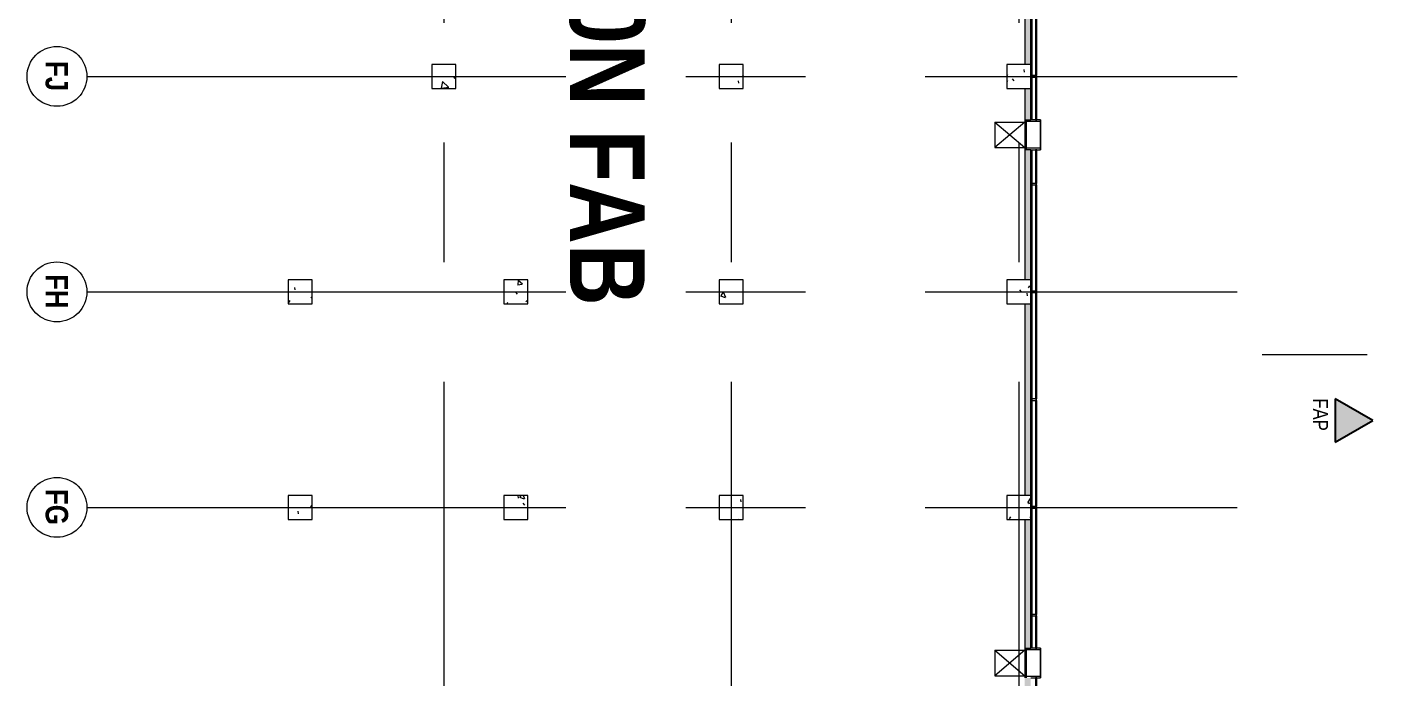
# Model space of a CAD drawing. Extents: x -14231 to 413940, y -171733 to 124993.
# Drawn here: x 181670 to 226794, y -106543 to -84793 of the extents above; entities that cross this region are included whole.
import ezdxf

# ---------------------------------------------------------------- set-up
doc = ezdxf.new("R2010")
doc.units = 0
doc.header["$LTSCALE"] = 8
for name, pattern in [('Access Line', [382.3, 250, -132.3]), ('Centre', [7937.5, 1587.5, -1190.625, 3968.75, -1190.625]), ('IDA - Grid Line', [3500, 2000, -500, 500, -500])]:
    doc.linetypes.add(name, pattern=pattern)
doc.layers.add('000_CTCI_CSA', color=7, linetype='CONTINUOUS')
for name, color, linetype, lineweight in [('A-_ANOTGRID_E', 7, 'CONTINUOUS', 9), ('A-_ANOTTEXT_A', 7, 'CONTINUOUS', 9), ('A-_CLAD----_E', 7, 'CONTINUOUS', 9), ('A-_CLAD----_E1', 7, 'CONTINUOUS', 9), ('A-_WALL----_E', 7, 'CONTINUOUS', 9), ('A-_WALL----_H', 7, 'CONTINUOUS', 9), ('A-_WIND----_E', 7, 'CONTINUOUS', 9), ('A-COLN----_E', 7, 'CONTINUOUS', 9), ('A-COLN----_E1', 7, 'CONTINUOUS', 9)]:
    doc.layers.add(name, color=color, linetype=linetype, lineweight=lineweight)
doc.styles.add('Arial', font='arial.ttf', dxfattribs={"width": 0.8, "height": 0.25})
doc.styles.add('Arial Narrow_B', font='ARIALNB.TTF', dxfattribs={"height": 750})
doc.styles.add('Arial Narrow_B_1', font='ARIALNB.TTF', dxfattribs={"height": 625})

# ---------------------------------------------------------------- blocks, each defined once
blk = doc.blocks.new('IDA - Rectangle Column - 800W X 800D-V8-PH1 LEVEL 3 - PROBE')
at = {"layer": 'A-COLN----_E1', "true_color": 0xaaaaaa}
h = blk.add_hatch(dxfattribs=at)
h.set_pattern_fill('FP_10', color=253, style=0, pattern_type=2)
h.set_pattern_definition([(320, (-325556.1, 910257.2), (-159.3907, -1821.8403), [190.5, -2095.5]), (265, (-325556.1, 910257.2), (1910.5674, 352.428), [152.4, -1676.4]), (10.451, (-325569.4, 910105.4), (1751.166, -1469.4262), [161.9, -1780.901]), (316.184, (-325048.1, 910257.2), (-420.428, -2710.791), [285.75, -3143.25]), (6.636, (-325083.2, 910031.3), (2474.276, -2374.0256), [242.85, -2671.351]), (261.184, (-325048, 910257.2), (2474.2525, -2374.05), [228.6, -2514.6]), (291, (-325175.1, 910003.2), (-1022.6516, -1516.1442), [190.5, -2095.5]), (236, (-325175.1, 910003.2), (1841.8805, -618.021), [152.4, -1676.4]), (341.451, (-325260.3, 909876.8), (819.2124, -2134.1713), [161.9, -1780.901]), (307.5, (-325556.1, 910257.2), (845.5504, -30.88603), [83.82, -1572.26, 83.82, -3300.73]), (307.5, (-325556.1, 910257.2), (845.5504, -30.88603), [-1739.9, -1617.98, 83.82, -1598.93]), (277.5, (-325556.1, 910257.2), (1001.80575, -668.1966), [83.82, -886.46, 83.82, -2175.51]), (277.5, (-325556.1, 910257.2), (1001.80575, -668.1966), [-1054.1, -1534.16, 83.82, -557.53]), (237.5, (-325556.1, 910823.6), (-57.2896, -1355.90933), [83.82, -551.18, 83.82, -4526.28]), (237.5, (-325556.1, 910823.6), (-57.2896, -1355.90933), [-718.82, -1897.38, 83.82, -2545.08]), (227.5, (-325556.1, 911077.6), (254.2664, -1481.2932), [83.82, -741.68, 83.82, -3098.8]), (227.5, (-325556.1, 911077.6), (254.2664, -1481.2932), [-909.32, -1231.9, 83.82, -1783.08])])
h.paths.add_polyline_path([(-400, -400), (400, -400), (400, 400), (-400, 400)])
at = {"layer": 'A-COLN----_E', "color": 253, "true_color": 0xaaaaaa}
for p, q in [((400, 400), (-400, 400)), ((-400, 400), (-400, -400)), ((400, -400), (400, 400)), ((-400, -400), (400, -400))]:
    blk.add_line(p, q, dxfattribs=at)
blk = doc.blocks.new('IDA - Rectangle Column - 800W X 800D-V9-PH1 LEVEL 3 - PROBE')
at = {"layer": 'A-COLN----_E1', "true_color": 0xaaaaaa}
h = blk.add_hatch(dxfattribs=at)
h.set_pattern_fill('FP_11', color=253, style=0, pattern_type=2)
h.set_pattern_definition([(320, (-325556.1, 903057.2), (-159.3907, -1821.8403), [190.5, -2095.5]), (265, (-325556.1, 903057.2), (1910.5674, 352.428), [152.4, -1676.4]), (10.451, (-325569.4, 902905.4), (1751.166, -1469.4262), [161.9, -1780.901]), (316.184, (-325048.1, 903057.2), (-420.428, -2710.791), [285.75, -3143.25]), (6.636, (-325083.2, 902831.3), (2474.276, -2374.0256), [242.85, -2671.351]), (261.184, (-325048, 903057.2), (2474.2525, -2374.05), [228.6, -2514.6]), (291, (-325175.1, 902803.2), (-1022.6516, -1516.1442), [190.5, -2095.5]), (236, (-325175.1, 902803.2), (1841.8805, -618.021), [152.4, -1676.4]), (341.451, (-325260.3, 902676.8), (819.2124, -2134.1713), [161.9, -1780.901]), (307.5, (-325556.1, 903057.2), (845.5504, -30.88603), [83.82, -1572.26, 83.82, -3300.73]), (307.5, (-325556.1, 903057.2), (845.5504, -30.88603), [-1739.9, -1617.98, 83.82, -1598.93]), (277.5, (-325556.1, 903057.2), (1001.80575, -668.1966), [83.82, -886.46, 83.82, -2175.51]), (277.5, (-325556.1, 903057.2), (1001.80575, -668.1966), [-1054.1, -1534.16, 83.82, -557.53]), (237.5, (-325556.1, 903623.6), (-57.2896, -1355.90933), [83.82, -551.18, 83.82, -4526.28]), (237.5, (-325556.1, 903623.6), (-57.2896, -1355.90933), [-718.82, -1897.38, 83.82, -2545.08]), (227.5, (-325556.1, 903877.6), (254.2664, -1481.2932), [83.82, -741.68, 83.82, -3098.8]), (227.5, (-325556.1, 903877.6), (254.2664, -1481.2932), [-909.32, -1231.9, 83.82, -1783.08])])
h.paths.add_polyline_path([(-400, -400), (400, -400), (400, 400), (-400, 400)])
at = {"layer": 'A-COLN----_E', "color": 253, "true_color": 0xaaaaaa}
for p, q in [((400, 400), (-400, 400)), ((-400, 400), (-400, -400)), ((400, -400), (400, 400)), ((-400, -400), (400, -400))]:
    blk.add_line(p, q, dxfattribs=at)
blk = doc.blocks.new('IDA - Rectangle Column - 800W X 800D-V10-PH1 LEVEL 3 - PROBE')
at = {"layer": 'A-COLN----_E1', "true_color": 0xaaaaaa}
h = blk.add_hatch(dxfattribs=at)
h.set_pattern_fill('FP_12', color=253, style=0, pattern_type=2)
h.set_pattern_definition([(320, (-325556.1, 895857.2), (-159.3907, -1821.8403), [190.5, -2095.5]), (265, (-325556.1, 895857.2), (1910.5674, 352.428), [152.4, -1676.4]), (10.451, (-325569.4, 895705.4), (1751.166, -1469.4262), [161.9, -1780.901]), (316.184, (-325048.1, 895857.2), (-420.428, -2710.791), [285.75, -3143.25]), (6.636, (-325083.2, 895631.3), (2474.276, -2374.0256), [242.85, -2671.351]), (261.184, (-325048, 895857.2), (2474.2525, -2374.05), [228.6, -2514.6]), (291, (-325175.1, 895603.2), (-1022.6516, -1516.1442), [190.5, -2095.5]), (236, (-325175.1, 895603.2), (1841.8805, -618.021), [152.4, -1676.4]), (341.451, (-325260.3, 895476.8), (819.2124, -2134.1713), [161.9, -1780.901]), (307.5, (-325556.1, 895857.2), (845.5504, -30.88603), [83.82, -1572.26, 83.82, -3300.73]), (307.5, (-325556.1, 895857.2), (845.5504, -30.88603), [-1739.9, -1617.98, 83.82, -1598.93]), (277.5, (-325556.1, 895857.2), (1001.80575, -668.1966), [83.82, -886.46, 83.82, -2175.51]), (277.5, (-325556.1, 895857.2), (1001.80575, -668.1966), [-1054.1, -1534.16, 83.82, -557.53]), (237.5, (-325556.1, 896423.6), (-57.2896, -1355.90933), [83.82, -551.18, 83.82, -4526.28]), (237.5, (-325556.1, 896423.6), (-57.2896, -1355.90933), [-718.82, -1897.38, 83.82, -2545.08]), (227.5, (-325556.1, 896677.6), (254.2664, -1481.2932), [83.82, -741.68, 83.82, -3098.8]), (227.5, (-325556.1, 896677.6), (254.2664, -1481.2932), [-909.32, -1231.9, 83.82, -1783.08])])
h.paths.add_polyline_path([(-400, 400), (-400, -400), (400, -400), (400, 400)])
at = {"layer": 'A-COLN----_E', "color": 253, "true_color": 0xaaaaaa}
for p, q in [((400, 400), (-400, 400)), ((-400, 400), (-400, -400)), ((400, -400), (400, 400)), ((-400, -400), (400, -400))]:
    blk.add_line(p, q, dxfattribs=at)
blk = doc.blocks.new('IDA - Rectangle Column - 800W X 800D-V34-PH1 LEVEL 3 - PROBE')
at = {"layer": 'A-COLN----_E1', "true_color": 0xaaaaaa}
h = blk.add_hatch(dxfattribs=at)
h.set_pattern_fill('FP_36', color=253, style=0, pattern_type=2)
h.set_pattern_definition([(320, (-315956.1, 895857.2), (-159.3907, -1821.8403), [190.5, -2095.5]), (265, (-315956.1, 895857.2), (1910.5674, 352.428), [152.4, -1676.4]), (10.451, (-315969.4, 895705.4), (1751.166, -1469.4262), [161.9, -1780.901]), (316.184, (-315448.1, 895857.2), (-420.428, -2710.791), [285.75, -3143.25]), (6.636, (-315483.2, 895631.3), (2474.276, -2374.0256), [242.85, -2671.351]), (261.184, (-315448, 895857.2), (2474.2525, -2374.05), [228.6, -2514.6]), (291, (-315575.1, 895603.2), (-1022.6516, -1516.1442), [190.5, -2095.5]), (236, (-315575.1, 895603.2), (1841.8805, -618.021), [152.4, -1676.4]), (341.451, (-315660.3, 895476.8), (819.2124, -2134.1713), [161.9, -1780.901]), (307.5, (-315956.1, 895857.2), (845.5504, -30.88603), [83.82, -1572.26, 83.82, -3300.73]), (307.5, (-315956.1, 895857.2), (845.5504, -30.88603), [-1739.9, -1617.98, 83.82, -1598.93]), (277.5, (-315956.1, 895857.2), (1001.80575, -668.1966), [83.82, -886.46, 83.82, -2175.51]), (277.5, (-315956.1, 895857.2), (1001.80575, -668.1966), [-1054.1, -1534.16, 83.82, -557.53]), (237.5, (-315956.1, 896423.6), (-57.2896, -1355.90933), [83.82, -551.18, 83.82, -4526.28]), (237.5, (-315956.1, 896423.6), (-57.2896, -1355.90933), [-718.82, -1897.38, 83.82, -2545.08]), (227.5, (-315956.1, 896677.6), (254.2664, -1481.2932), [83.82, -741.68, 83.82, -3098.8]), (227.5, (-315956.1, 896677.6), (254.2664, -1481.2932), [-909.32, -1231.9, 83.82, -1783.08])])
h.paths.add_polyline_path([(-400, -400), (400, -400), (400, 400), (-400, 400)])
at = {"layer": 'A-COLN----_E', "color": 253, "true_color": 0xaaaaaa}
for p, q in [((400, 400), (-400, 400)), ((-400, 400), (-400, -400)), ((400, -400), (400, 400)), ((-400, -400), (400, -400))]:
    blk.add_line(p, q, dxfattribs=at)
blk = doc.blocks.new('IDA - Rectangle Column - 800W X 800D-V35-PH1 LEVEL 3 - PROBE')
at = {"layer": 'A-COLN----_E1', "true_color": 0xaaaaaa}
h = blk.add_hatch(dxfattribs=at)
h.set_pattern_fill('FP_37', color=253, style=0, pattern_type=2)
h.set_pattern_definition([(320, (-306356.1, 895857.2), (-159.3907, -1821.8403), [190.5, -2095.5]), (265, (-306356.1, 895857.2), (1910.5674, 352.428), [152.4, -1676.4]), (10.451, (-306369.4, 895705.4), (1751.166, -1469.4262), [161.9, -1780.901]), (316.184, (-305848.1, 895857.2), (-420.428, -2710.791), [285.75, -3143.25]), (6.636, (-305883.2, 895631.3), (2474.276, -2374.0256), [242.85, -2671.351]), (261.184, (-305848, 895857.2), (2474.2525, -2374.05), [228.6, -2514.6]), (291, (-305975.1, 895603.2), (-1022.6516, -1516.1442), [190.5, -2095.5]), (236, (-305975.1, 895603.2), (1841.8805, -618.021), [152.4, -1676.4]), (341.451, (-306060.3, 895476.8), (819.2124, -2134.1713), [161.9, -1780.901]), (307.5, (-306356.1, 895857.2), (845.5504, -30.88603), [83.82, -1572.26, 83.82, -3300.73]), (307.5, (-306356.1, 895857.2), (845.5504, -30.88603), [-1739.9, -1617.98, 83.82, -1598.93]), (277.5, (-306356.1, 895857.2), (1001.80575, -668.1966), [83.82, -886.46, 83.82, -2175.51]), (277.5, (-306356.1, 895857.2), (1001.80575, -668.1966), [-1054.1, -1534.16, 83.82, -557.53]), (237.5, (-306356.1, 896423.6), (-57.2896, -1355.90933), [83.82, -551.18, 83.82, -4526.28]), (237.5, (-306356.1, 896423.6), (-57.2896, -1355.90933), [-718.82, -1897.38, 83.82, -2545.08]), (227.5, (-306356.1, 896677.6), (254.2664, -1481.2932), [83.82, -741.68, 83.82, -3098.8]), (227.5, (-306356.1, 896677.6), (254.2664, -1481.2932), [-909.32, -1231.9, 83.82, -1783.08])])
h.paths.add_polyline_path([(-400, -400), (400, -400), (400, 400), (-400, 400)])
at = {"layer": 'A-COLN----_E', "color": 253, "true_color": 0xaaaaaa}
for p, q in [((400, 400), (-400, 400)), ((-400, 400), (-400, -400)), ((400, -400), (400, 400)), ((-400, -400), (400, -400))]:
    blk.add_line(p, q, dxfattribs=at)
blk = doc.blocks.new('IDA - Rectangle Column - 800W X 800D-V36-PH1 LEVEL 3 - PROBE')
at = {"layer": 'A-COLN----_E1', "true_color": 0xaaaaaa}
h = blk.add_hatch(dxfattribs=at)
h.set_pattern_fill('FP_38', color=253, style=0, pattern_type=2)
h.set_pattern_definition([(320, (-315956.1, 903057.2), (-159.3907, -1821.8403), [190.5, -2095.5]), (265, (-315956.1, 903057.2), (1910.5674, 352.428), [152.4, -1676.4]), (10.451, (-315969.4, 902905.4), (1751.166, -1469.4262), [161.9, -1780.901]), (316.184, (-315448.1, 903057.2), (-420.428, -2710.791), [285.75, -3143.25]), (6.636, (-315483.2, 902831.3), (2474.276, -2374.0256), [242.85, -2671.351]), (261.184, (-315448, 903057.2), (2474.2525, -2374.05), [228.6, -2514.6]), (291, (-315575.1, 902803.2), (-1022.6516, -1516.1442), [190.5, -2095.5]), (236, (-315575.1, 902803.2), (1841.8805, -618.021), [152.4, -1676.4]), (341.451, (-315660.3, 902676.8), (819.2124, -2134.1713), [161.9, -1780.901]), (307.5, (-315956.1, 903057.2), (845.5504, -30.88603), [83.82, -1572.26, 83.82, -3300.73]), (307.5, (-315956.1, 903057.2), (845.5504, -30.88603), [-1739.9, -1617.98, 83.82, -1598.93]), (277.5, (-315956.1, 903057.2), (1001.80575, -668.1966), [83.82, -886.46, 83.82, -2175.51]), (277.5, (-315956.1, 903057.2), (1001.80575, -668.1966), [-1054.1, -1534.16, 83.82, -557.53]), (237.5, (-315956.1, 903623.6), (-57.2896, -1355.90933), [83.82, -551.18, 83.82, -4526.28]), (237.5, (-315956.1, 903623.6), (-57.2896, -1355.90933), [-718.82, -1897.38, 83.82, -2545.08]), (227.5, (-315956.1, 903877.6), (254.2664, -1481.2932), [83.82, -741.68, 83.82, -3098.8]), (227.5, (-315956.1, 903877.6), (254.2664, -1481.2932), [-909.32, -1231.9, 83.82, -1783.08])])
h.paths.add_polyline_path([(-400, -400), (400, -400), (400, 400), (-400, 400)])
at = {"layer": 'A-COLN----_E', "color": 253, "true_color": 0xaaaaaa}
for p, q in [((400, 400), (-400, 400)), ((-400, 400), (-400, -400)), ((400, -400), (400, 400)), ((-400, -400), (400, -400))]:
    blk.add_line(p, q, dxfattribs=at)
blk = doc.blocks.new('IDA - Rectangle Column - 800W X 800D-V37-PH1 LEVEL 3 - PROBE')
at = {"layer": 'A-COLN----_E1', "true_color": 0xaaaaaa}
h = blk.add_hatch(dxfattribs=at)
h.set_pattern_fill('FP_39', color=253, style=0, pattern_type=2)
h.set_pattern_definition([(320, (-308756.1, 903057.2), (-159.3907, -1821.8403), [190.5, -2095.5]), (265, (-308756.1, 903057.2), (1910.5674, 352.428), [152.4, -1676.4]), (10.451, (-308769.4, 902905.4), (1751.166, -1469.4262), [161.9, -1780.901]), (316.184, (-308248.1, 903057.2), (-420.428, -2710.791), [285.75, -3143.25]), (6.636, (-308283.2, 902831.3), (2474.276, -2374.0256), [242.85, -2671.351]), (261.184, (-308248, 903057.2), (2474.2525, -2374.05), [228.6, -2514.6]), (291, (-308375.1, 902803.2), (-1022.6516, -1516.1442), [190.5, -2095.5]), (236, (-308375.1, 902803.2), (1841.8805, -618.021), [152.4, -1676.4]), (341.451, (-308460.3, 902676.8), (819.2124, -2134.1713), [161.9, -1780.901]), (307.5, (-308756.1, 903057.2), (845.5504, -30.88603), [83.82, -1572.26, 83.82, -3300.73]), (307.5, (-308756.1, 903057.2), (845.5504, -30.88603), [-1739.9, -1617.98, 83.82, -1598.93]), (277.5, (-308756.1, 903057.2), (1001.80575, -668.1966), [83.82, -886.46, 83.82, -2175.51]), (277.5, (-308756.1, 903057.2), (1001.80575, -668.1966), [-1054.1, -1534.16, 83.82, -557.53]), (237.5, (-308756.1, 903623.6), (-57.2896, -1355.90933), [83.82, -551.18, 83.82, -4526.28]), (237.5, (-308756.1, 903623.6), (-57.2896, -1355.90933), [-718.82, -1897.38, 83.82, -2545.08]), (227.5, (-308756.1, 903877.6), (254.2664, -1481.2932), [83.82, -741.68, 83.82, -3098.8]), (227.5, (-308756.1, 903877.6), (254.2664, -1481.2932), [-909.32, -1231.9, 83.82, -1783.08])])
h.paths.add_polyline_path([(-400, -400), (400, -400), (400, 400), (-400, 400)])
at = {"layer": 'A-COLN----_E', "color": 253, "true_color": 0xaaaaaa}
for p, q in [((400, 400), (-400, 400)), ((-400, 400), (-400, -400)), ((400, -400), (400, 400)), ((-400, -400), (400, -400))]:
    blk.add_line(p, q, dxfattribs=at)
blk = doc.blocks.new('IDA - Rectangle Column - 800W X 800D-V38-PH1 LEVEL 3 - PROBE')
at = {"layer": 'A-COLN----_E1', "true_color": 0xaaaaaa}
h = blk.add_hatch(dxfattribs=at)
h.set_pattern_fill('FP_40', color=253, style=0, pattern_type=2)
h.set_pattern_definition([(320, (-301556.1, 903057.2), (-159.3907, -1821.8403), [190.5, -2095.5]), (265, (-301556.1, 903057.2), (1910.5674, 352.428), [152.4, -1676.4]), (10.451, (-301569.4, 902905.4), (1751.166, -1469.4262), [161.9, -1780.901]), (316.184, (-301048.1, 903057.2), (-420.428, -2710.791), [285.75, -3143.25]), (6.636, (-301083.2, 902831.3), (2474.276, -2374.0256), [242.85, -2671.351]), (261.184, (-301048, 903057.2), (2474.2525, -2374.05), [228.6, -2514.6]), (291, (-301175.1, 902803.2), (-1022.6516, -1516.1442), [190.5, -2095.5]), (236, (-301175.1, 902803.2), (1841.8805, -618.021), [152.4, -1676.4]), (341.451, (-301260.3, 902676.8), (819.2124, -2134.1713), [161.9, -1780.901]), (307.5, (-301556.1, 903057.2), (845.5504, -30.88603), [83.82, -1572.26, 83.82, -3300.73]), (307.5, (-301556.1, 903057.2), (845.5504, -30.88603), [-1739.9, -1617.98, 83.82, -1598.93]), (277.5, (-301556.1, 903057.2), (1001.80575, -668.1966), [83.82, -886.46, 83.82, -2175.51]), (277.5, (-301556.1, 903057.2), (1001.80575, -668.1966), [-1054.1, -1534.16, 83.82, -557.53]), (237.5, (-301556.1, 903623.6), (-57.2896, -1355.90933), [83.82, -551.18, 83.82, -4526.28]), (237.5, (-301556.1, 903623.6), (-57.2896, -1355.90933), [-718.82, -1897.38, 83.82, -2545.08]), (227.5, (-301556.1, 903877.6), (254.2664, -1481.2932), [83.82, -741.68, 83.82, -3098.8]), (227.5, (-301556.1, 903877.6), (254.2664, -1481.2932), [-909.32, -1231.9, 83.82, -1783.08])])
h.paths.add_polyline_path([(-400, -400), (400, -400), (400, 400), (-400, 400)])
at = {"layer": 'A-COLN----_E', "color": 253, "true_color": 0xaaaaaa}
for p, q in [((400, 400), (-400, 400)), ((-400, 400), (-400, -400)), ((400, -400), (400, 400)), ((-400, -400), (400, -400))]:
    blk.add_line(p, q, dxfattribs=at)
blk = doc.blocks.new('IDA - Rectangle Column - 800W X 800D-V39-PH1 LEVEL 3 - PROBE')
at = {"layer": 'A-COLN----_E1', "true_color": 0xaaaaaa}
h = blk.add_hatch(dxfattribs=at)
h.set_pattern_fill('FP_41', color=253, style=0, pattern_type=2)
h.set_pattern_definition([(320, (-315956.1, 910257.2), (-159.3907, -1821.8403), [190.5, -2095.5]), (265, (-315956.1, 910257.2), (1910.5674, 352.428), [152.4, -1676.4]), (10.451, (-315969.4, 910105.4), (1751.166, -1469.4262), [161.9, -1780.901]), (316.184, (-315448.1, 910257.2), (-420.428, -2710.791), [285.75, -3143.25]), (6.636, (-315483.2, 910031.3), (2474.276, -2374.0256), [242.85, -2671.351]), (261.184, (-315448, 910257.2), (2474.2525, -2374.05), [228.6, -2514.6]), (291, (-315575.1, 910003.2), (-1022.6516, -1516.1442), [190.5, -2095.5]), (236, (-315575.1, 910003.2), (1841.8805, -618.021), [152.4, -1676.4]), (341.451, (-315660.3, 909876.8), (819.2124, -2134.1713), [161.9, -1780.901]), (307.5, (-315956.1, 910257.2), (845.5504, -30.88603), [83.82, -1572.26, 83.82, -3300.73]), (307.5, (-315956.1, 910257.2), (845.5504, -30.88603), [-1739.9, -1617.98, 83.82, -1598.93]), (277.5, (-315956.1, 910257.2), (1001.80575, -668.1966), [83.82, -886.46, 83.82, -2175.51]), (277.5, (-315956.1, 910257.2), (1001.80575, -668.1966), [-1054.1, -1534.16, 83.82, -557.53]), (237.5, (-315956.1, 910823.6), (-57.2896, -1355.90933), [83.82, -551.18, 83.82, -4526.28]), (237.5, (-315956.1, 910823.6), (-57.2896, -1355.90933), [-718.82, -1897.38, 83.82, -2545.08]), (227.5, (-315956.1, 911077.6), (254.2664, -1481.2932), [83.82, -741.68, 83.82, -3098.8]), (227.5, (-315956.1, 911077.6), (254.2664, -1481.2932), [-909.32, -1231.9, 83.82, -1783.08])])
h.paths.add_polyline_path([(-400, -400), (400, -400), (400, 400), (-400, 400)])
at = {"layer": 'A-COLN----_E', "color": 253, "true_color": 0xaaaaaa}
for p, q in [((400, 400), (-400, 400)), ((-400, 400), (-400, -400)), ((400, -400), (400, 400)), ((-400, -400), (400, -400))]:
    blk.add_line(p, q, dxfattribs=at)
blk = doc.blocks.new('IDA - Rectangle Column - 800W X 800D-V40-PH1 LEVEL 3 - PROBE')
at = {"layer": 'A-COLN----_E1', "true_color": 0xaaaaaa}
h = blk.add_hatch(dxfattribs=at)
h.set_pattern_fill('FP_42', color=253, style=0, pattern_type=2)
h.set_pattern_definition([(320, (-308756.1, 910257.2), (-159.3907, -1821.8403), [190.5, -2095.5]), (265, (-308756.1, 910257.2), (1910.5674, 352.428), [152.4, -1676.4]), (10.451, (-308769.4, 910105.4), (1751.166, -1469.4262), [161.9, -1780.901]), (316.184, (-308248.1, 910257.2), (-420.428, -2710.791), [285.75, -3143.25]), (6.636, (-308283.2, 910031.3), (2474.276, -2374.0256), [242.85, -2671.351]), (261.184, (-308248, 910257.2), (2474.2525, -2374.05), [228.6, -2514.6]), (291, (-308375.1, 910003.2), (-1022.6516, -1516.1442), [190.5, -2095.5]), (236, (-308375.1, 910003.2), (1841.8805, -618.021), [152.4, -1676.4]), (341.451, (-308460.3, 909876.8), (819.2124, -2134.1713), [161.9, -1780.901]), (307.5, (-308756.1, 910257.2), (845.5504, -30.88603), [83.82, -1572.26, 83.82, -3300.73]), (307.5, (-308756.1, 910257.2), (845.5504, -30.88603), [-1739.9, -1617.98, 83.82, -1598.93]), (277.5, (-308756.1, 910257.2), (1001.80575, -668.1966), [83.82, -886.46, 83.82, -2175.51]), (277.5, (-308756.1, 910257.2), (1001.80575, -668.1966), [-1054.1, -1534.16, 83.82, -557.53]), (237.5, (-308756.1, 910823.6), (-57.2896, -1355.90933), [83.82, -551.18, 83.82, -4526.28]), (237.5, (-308756.1, 910823.6), (-57.2896, -1355.90933), [-718.82, -1897.38, 83.82, -2545.08]), (227.5, (-308756.1, 911077.6), (254.2664, -1481.2932), [83.82, -741.68, 83.82, -3098.8]), (227.5, (-308756.1, 911077.6), (254.2664, -1481.2932), [-909.32, -1231.9, 83.82, -1783.08])])
h.paths.add_polyline_path([(-400, -400), (400, -400), (400, 400), (-400, 400)])
at = {"layer": 'A-COLN----_E', "color": 253, "true_color": 0xaaaaaa}
for p, q in [((400, 400), (-400, 400)), ((-400, 400), (-400, -400)), ((400, -400), (400, 400)), ((-400, -400), (400, -400))]:
    blk.add_line(p, q, dxfattribs=at)
blk = doc.blocks.new('IDA - Rectangle Column - 800W X 800D-V41-PH1 LEVEL 3 - PROBE')
at = {"layer": 'A-COLN----_E1', "true_color": 0xaaaaaa}
h = blk.add_hatch(dxfattribs=at)
h.set_pattern_fill('FP_43', color=253, style=0, pattern_type=2)
h.set_pattern_definition([(320, (-301556.1, 910257.2), (-159.3907, -1821.8403), [190.5, -2095.5]), (265, (-301556.1, 910257.2), (1910.5674, 352.428), [152.4, -1676.4]), (10.451, (-301569.4, 910105.4), (1751.166, -1469.4262), [161.9, -1780.901]), (316.184, (-301048.1, 910257.2), (-420.428, -2710.791), [285.75, -3143.25]), (6.636, (-301083.2, 910031.3), (2474.276, -2374.0256), [242.85, -2671.351]), (261.184, (-301048, 910257.2), (2474.2525, -2374.05), [228.6, -2514.6]), (291, (-301175.1, 910003.2), (-1022.6516, -1516.1442), [190.5, -2095.5]), (236, (-301175.1, 910003.2), (1841.8805, -618.021), [152.4, -1676.4]), (341.451, (-301260.3, 909876.8), (819.2124, -2134.1713), [161.9, -1780.901]), (307.5, (-301556.1, 910257.2), (845.5504, -30.88603), [83.82, -1572.26, 83.82, -3300.73]), (307.5, (-301556.1, 910257.2), (845.5504, -30.88603), [-1739.9, -1617.98, 83.82, -1598.93]), (277.5, (-301556.1, 910257.2), (1001.80575, -668.1966), [83.82, -886.46, 83.82, -2175.51]), (277.5, (-301556.1, 910257.2), (1001.80575, -668.1966), [-1054.1, -1534.16, 83.82, -557.53]), (237.5, (-301556.1, 910823.6), (-57.2896, -1355.90933), [83.82, -551.18, 83.82, -4526.28]), (237.5, (-301556.1, 910823.6), (-57.2896, -1355.90933), [-718.82, -1897.38, 83.82, -2545.08]), (227.5, (-301556.1, 911077.6), (254.2664, -1481.2932), [83.82, -741.68, 83.82, -3098.8]), (227.5, (-301556.1, 911077.6), (254.2664, -1481.2932), [-909.32, -1231.9, 83.82, -1783.08])])
h.paths.add_polyline_path([(-400, -400), (400, -400), (400, 400), (-400, 400)])
at = {"layer": 'A-COLN----_E', "color": 253, "true_color": 0xaaaaaa}
for p, q in [((400, 400), (-400, 400)), ((-400, 400), (-400, -400)), ((400, -400), (400, 400)), ((-400, -400), (400, -400))]:
    blk.add_line(p, q, dxfattribs=at)
blk = doc.blocks.new('Aluminium Window - 1000L X 1000H - FAP-02 - 2HR-9887457-PH1 LEVEL 3 - PROBE')
at = {"layer": 'A-_WIND----_E', "color": 253, "true_color": 0xaaaaaa}
for p, q in [((-495, 425), (-495, 310)), ((-445, 425), (-495, 425)), ((-495, 260), (-495, 100)), ((-445, -50), (-445, 425)), ((455, 425), (-445, 425)), ((505, 425), (455, 425)), ((455, 425), (455, -50)), ((505, 310), (505, 425)), ((505, 100), (505, 260)), ((-445, -50), (-492, -50)), ((-492, -50), (-445, -50)), ((-492, -100), (-445, -100)), ((-445, -65), (-445, -50)), ((455, -50), (-445, -50)), ((-445, -50), (455, -50)), ((-445, -65), (-445, -100)), ((-395, -65), (-445, -65)), ((-445, -100), (-395, -100)), ((405, -65), (-395, -65)), ((-395, -100), (-395, -65)), ((405, -79), (-395, -79)), ((-395, -79), (-395, -87)), ((-395, -87), (405, -87)), ((-395, -100), (405, -100)), ((455, -65), (405, -65)), ((405, -65), (405, -100)), ((405, -87), (405, -79)), ((405, -100), (455, -100)), ((505, -50), (455, -50)), ((455, -50), (455, -65)), ((455, -50), (505, -50)), ((455, -100), (455, -65)), ((455, -100), (505, -100))]:
    blk.add_line(p, q, dxfattribs=at)
at = {"layer": 'A-_WIND----_E', "color": 253, "linetype": 'Centre', "true_color": 0xaaaaaa}
for p, q in [((-495, 425), (505, 425)), ((-74, 425), (-390, 425))]:
    blk.add_line(p, q, dxfattribs=at)
at = {"layer": 'A-_WIND----_E', "color": 253, "linetype": 'Access Line', "true_color": 0xaaaaaa}
for p, q in [((-420, -1100), (-420, -100)), ((-420, -100), (430, -1100)), ((-420, -1100), (430, -100)), ((430, -1100), (430, -100)), ((-420, -1100), (430, -1100))]:
    blk.add_line(p, q, dxfattribs=at)
blk = doc.blocks.new('System Panel - AlumPanelClad-White-10085939-PH1 LEVEL 3 - PROBE')
at = {"layer": 'A-_CLAD----_E', "color": 253, "true_color": 0xaaaaaa}
for p, q in [((-300, 25), (-1775, 25)), ((-1775, 25), (-1775, -25)), ((-300, -25), (-300, 25)), ((1775, 25), (700, 25)), ((700, 25), (700, -25)), ((1775, -25), (1775, 25)), ((-1775, -25), (-300, -25)), ((700, -25), (1775, -25))]:
    blk.add_line(p, q, dxfattribs=at)
blk = doc.blocks.new('Rectangular Mullion - groove center-10085879-PH1 LEVEL 3 - PROBE')
at = {"layer": 'A-_CLAD----_E1', "color": 253, "true_color": 0xaaaaaa}
blk.add_line((913882, 325991), (914957, 325991), dxfattribs=at)
blk = doc.blocks.new('System Panel - AlumPanelClad-White-10007495-PH1 LEVEL 3 - PROBE')
at = {"layer": 'A-_CLAD----_E', "color": 253, "true_color": 0xaaaaaa}
for p, q in [((1775, 25), (-1775, 25)), ((-1775, 25), (-1775, -25)), ((1775, -25), (1775, 25)), ((-1775, -25), (1775, -25))]:
    blk.add_line(p, q, dxfattribs=at)
blk = doc.blocks.new('Rectangular Mullion - groove center-10007492-PH1 LEVEL 3 - PROBE')
at = {"layer": 'A-_CLAD----_E1', "color": 253, "true_color": 0xaaaaaa}
blk.add_line((931882, 325991), (935432, 325991), dxfattribs=at)
blk = doc.blocks.new('Rectangular Mullion - groove center-9997094-PH1 LEVEL 3 - PROBE')
at = {"layer": 'A-_CLAD----_E1', "color": 253, "true_color": 0xaaaaaa}
for p, q in [((-25, -150), (-25, 0)), ((-25, 0), (25, 0)), ((25, 0), (25, -150)), ((25, -150), (-25, -150))]:
    blk.add_line(p, q, dxfattribs=at)
blk = doc.blocks.new('System Panel - AlumPanelClad-White-10085941-PH1 LEVEL 3 - PROBE')
at = {"layer": 'A-_CLAD----_E', "color": 253, "true_color": 0xaaaaaa}
for p, q in [((-650, 25), (-1775, 25)), ((-1775, 25), (-1775, -25)), ((-650, -25), (-650, 25)), ((1775, 25), (350, 25)), ((350, 25), (350, -25)), ((1775, -25), (1775, 25)), ((-1775, -25), (-650, -25)), ((350, -25), (1775, -25))]:
    blk.add_line(p, q, dxfattribs=at)
blk = doc.blocks.new('Rectangular Mullion - groove center-10085880-PH1 LEVEL 3 - PROBE')
at = {"layer": 'A-_CLAD----_E1', "color": 253, "true_color": 0xaaaaaa}
blk.add_line((895882, 325991), (897307, 325991), dxfattribs=at)
blk = doc.blocks.new('Rectangular Mullion - groove center-10085934-PH1 LEVEL 3 - PROBE')
at = {"layer": 'A-_CLAD----_E1', "color": 253, "true_color": 0xaaaaaa}
blk.add_line((898307, 325991), (899432, 325991), dxfattribs=at)
blk = doc.blocks.new('Grid - 4 mm Dia-18759-PH1 LEVEL 3 - PROBE')
at = {"layer": 'A-_ANOTGRID_E', "color": 253, "true_color": 0xaaaaaa}
blk.add_circle((0, 0), 4, dxfattribs=at)

msp = doc.modelspace()

# ---------------------------------------------------------------- hatches: boundary and pattern name
at = {"layer": '000_CTCI_CSA', "lineweight": 5, "true_color": 0x808080}
msp.add_hatch(color=8, dxfattribs=at).paths.add_polyline_path([(225368.9205, -98665.0343), (226618.9205, -97943.3464), (225368.9205, -97221.6586)])
at = {"layer": 'A-_WALL----_H', "true_color": 0xd4d4d4}
h = msp.add_hatch(dxfattribs=at)
h.set_pattern_fill('FP_1', color=254, angle=-90, style=0, pattern_type=2)
h.set_pattern_definition([(270, (-110762.2, 809413.83), (508, -2032), [83.82, -1440.18, 83.82, -1440.18, -8128]), (270, (-110762.2, 809413.83), (508, -2032), [-3048, 83.82, -2964.18, 83.82, -1440.18, -3556]), (270, (-110762.2, 809413.83), (508, -2032), [-7620, 83.82, -932.18, 83.82, -2456.18]), (30, (-110508.2, 808651.83), (1505.76362, 1455.9409), [83.82, -1440.18, 83.82, -1440.18, -8128]), (30, (-110508.2, 808651.83), (1505.76362, 1455.9409), [-3048, 83.82, -2964.18, 83.82, -1440.18, -3556]), (30, (-110508.2, 808651.83), (1505.76362, 1455.9409), [-7620, 83.82, -932.18, 83.82, -2456.18]), (150, (-109492.2, 808397.83), (-2013.76362, 576.0591), [83.82, -1440.18, 83.82, -1440.18, -8128]), (150, (-109492.2, 808397.83), (-2013.76362, 576.0591), [-3048, 83.82, -2964.18, 83.82, -1440.18, -3556]), (150, (-109492.2, 808397.83), (-2013.76362, 576.0591), [-7620, 83.82, -932.18, 83.82, -2456.18])])
h.paths.add_polyline_path([(214993.9196, -128593.3464), (214993.9196, -129243.3464), (215193.9196, -129243.3464), (215193.9196, -128593.3464), (215093.9196, -128593.3464)])
h.paths.add_polyline_path([(214993.9196, -127596.7272), (215193.9196, -127596.7272), (215193.9196, -122843.3464), (214993.9196, -122843.3464), (214993.9196, -127264.4089)])
h.paths.add_polyline_path([(214993.9196, -130043.3464), (214993.9196, -133743.3464), (215193.9196, -133743.3464), (215193.9196, -130043.3464), (215167.8326, -130043.3464)])
h.paths.add_polyline_path([(214993.9196, -122043.3464), (215193.9196, -122043.3464), (215193.9196, -115643.3464), (214993.9196, -115643.3464)])
h.paths.add_polyline_path([(214993.9196, -106543.3464), (214993.9196, -107643.3464), (215193.9196, -107643.3464), (215193.9196, -106543.3464), (215093.9196, -106543.3464)])
h.paths.add_polyline_path([(214993.9196, -109227.8675), (214993.9196, -114843.3464), (215193.9196, -114843.3464), (215193.9196, -108443.3464), (214993.9196, -108443.3464)])
h.paths.add_polyline_path([(214993.9196, -105546.7272), (215193.9196, -105546.7272), (215193.9196, -101243.3464), (214993.9196, -101243.3464), (214993.9196, -104718.7322)])
h.paths.add_polyline_path([(214993.9196, -100443.3464), (215193.9196, -100443.3464), (215193.9196, -94043.3464), (214993.9196, -94043.3464), (214993.9196, -100209.5968)])
h.paths.add_polyline_path([(214993.9196, -93243.3464), (215193.9196, -93243.3464), (215193.9196, -88893.3464), (214993.9196, -88893.3464), (214993.9196, -91191.3261)])
h.paths.add_polyline_path([(214993.9196, -87896.7272), (215193.9196, -87896.7272), (215193.9196, -86843.3464), (214993.9196, -86843.3464)])
h.paths.add_polyline_path([(214993.9196, -86043.3464), (215193.9196, -86043.3464), (215193.9196, -79643.3464), (214993.9196, -79643.3464), (214993.9196, -82173.0554)])
h.paths.add_polyline_path([(214993.9196, -78843.3464), (215193.9196, -78843.3464), (215193.9196, -72443.3464), (214993.9196, -72443.3464), (214993.9196, -73154.7847)])
h.paths.add_polyline_path([(214993.9196, -71643.3464), (215193.9196, -71643.3464), (215193.9196, -69443.3469), (214993.9196, -69443.3469)])
h.paths.add_polyline_path([(214993.9196, -65243.3464), (214993.9196, -68446.7276), (215193.9196, -68446.7276), (215193.9196, -65243.3464), (215009.47, -65243.3464)])
h.paths.add_polyline_path([(214993.9196, -64136.514), (214993.9196, -64443.3464), (215193.9196, -64443.3464), (215193.9196, -58043.3464), (214993.9196, -58043.3464)])
h.paths.add_polyline_path([(214993.9196, -57243.3464), (215193.9196, -57243.3464), (215193.9196, -50843.3464), (214993.9196, -50843.3464), (214993.9196, -55118.2433)])
h.paths.add_polyline_path([(214993.9196, -42743.3464), (214993.9196, -46850.1079), (215193.9196, -46850.1079), (215193.9196, -42743.3464), (215168.4244, -42743.3464)])
h.paths.add_polyline_path([(214993.9196, -37743.3464), (214993.9196, -41943.3464), (215193.9196, -41943.3464), (215193.9196, -37743.3464), (215006.6856, -37743.3464)])
h.paths.add_polyline_path([(214993.9196, -50043.3464), (215193.9196, -50043.3464), (215193.9196, -47846.7272), (214993.9196, -47846.7272)])

# ---------------------------------------------------------------- linework, layer by layer
at = {"layer": '000_CTCI_CSA', "color": 8, "true_color": 0x808080}
for p, q in [((225368.9205, -97221.6586), (225368.9205, -98665.0343)), ((226618.9205, -97943.3464), (225368.9205, -97221.6586)), ((226618.9205, -97943.3464), (225368.9205, -97221.6586)), ((225368.9205, -97221.6586), (225368.9205, -98665.0343)), ((225368.9205, -98665.0343), (226618.9205, -97943.3464)), ((225368.9205, -98665.0343), (226618.9205, -97943.3464))]:
    msp.add_line(p, q, dxfattribs=at)
at = {"layer": 'A-_ANOTGRID_E', "color": 254, "linetype": 'IDA - Grid Line', "true_color": 0xd4d4d4}
for p, q in [((195593.9205, -12650.3661), (195593.9205, -169732.6721)), ((205193.9205, -12650.3661), (205193.9205, -169732.6721)), ((214793.9205, -12650.3661), (214793.9205, -169732.6721)), ((183670.0847, -86443.3464), (222090.8254, -86443.3464)), ((183670.0847, -93643.3464), (222090.8254, -93643.3464)), ((183670.0847, -100843.3464), (222090.8254, -100843.3464))]:
    msp.add_line(p, q, dxfattribs=at)
at = {"layer": 'A-_ANOTGRID_E', "color": 8, "linetype": 'IDA - Grid Line', "true_color": 0x808080}
msp.add_line((310434.5271, -95743.3464), (222924.635, -95743.3464), dxfattribs=at)
at = {"layer": 'A-_WALL----_E', "color": 253, "true_color": 0xaaaaaa}
for p, q in [((214993.9196, -79643.3464), (214993.9196, -86043.3464)), ((215193.9196, -86043.3464), (215193.9196, -79643.3464)), ((214993.9196, -86843.3464), (214993.9196, -87896.7272)), ((215193.9196, -87896.7272), (215193.9196, -86843.3464)), ((214993.9196, -87896.7272), (215193.9196, -87896.7272)), ((215193.9196, -88893.3464), (214993.9196, -88893.3464)), ((214993.9196, -88893.3464), (214993.9196, -93243.3464)), ((215193.9196, -93243.3464), (215193.9196, -88893.3464)), ((214993.9196, -94043.3464), (214993.9196, -100443.3464)), ((215193.9196, -100443.3464), (215193.9196, -94043.3464)), ((214993.9196, -101243.3464), (214993.9196, -105546.7272)), ((215193.9196, -105546.7272), (215193.9196, -101243.3464)), ((214993.9196, -105546.7272), (215193.9196, -105546.7272))]:
    msp.add_line(p, q, dxfattribs=at)

# ---------------------------------------------------------------- block references
at = {"layer": 'A-_ANOTGRID_E', "color": 254, "lineweight": 5, "true_color": 0xd4d4d4, "xscale": 249.9999999999999, "yscale": 249.9999999999999, "zscale": 249.9999999999999, "rotation": 270}
for p in [(182670.0847, -86443.3464), (182670.0847, -93643.3464), (182670.0847, -100843.3464)]:
    msp.add_blockref('Grid - 4 mm Dia-18759-PH1 LEVEL 3 - PROBE', p, dxfattribs=at)
at = {"layer": 'A-_CLAD----_E', "color": 253, "lineweight": 9, "true_color": 0xaaaaaa, "rotation": 89.99999999999999}
for name, p in [('System Panel - AlumPanelClad-White-10007495-PH1 LEVEL 3 - PROBE', (215378.9092, -84643.3464)), ('System Panel - AlumPanelClad-White-10085941-PH1 LEVEL 3 - PROBE', (215378.9092, -88243.3464)), ('System Panel - AlumPanelClad-White-10007495-PH1 LEVEL 3 - PROBE', (215378.9092, -91843.3464)), ('System Panel - AlumPanelClad-White-10007495-PH1 LEVEL 3 - PROBE', (215378.9092, -95443.3464)), ('System Panel - AlumPanelClad-White-10007495-PH1 LEVEL 3 - PROBE', (215378.9092, -99043.3464)), ('System Panel - AlumPanelClad-White-10007495-PH1 LEVEL 3 - PROBE', (215378.9092, -102643.3464)), ('System Panel - AlumPanelClad-White-10085939-PH1 LEVEL 3 - PROBE', (215378.9092, -106243.3464))]:
    msp.add_blockref(name, p, dxfattribs=at)
at = {"layer": 'A-_CLAD----_E1', "color": 253, "lineweight": 9, "true_color": 0xaaaaaa, "rotation": 270}
for name, p in [('Rectangular Mullion - groove center-10007492-PH1 LEVEL 3 - PROBE', (-110762.1978, 849013.8288)), ('Rectangular Mullion - groove center-10085880-PH1 LEVEL 3 - PROBE', (-110762.1978, 809413.8288)), ('Rectangular Mullion - groove center-10085934-PH1 LEVEL 3 - PROBE', (-110762.1978, 809413.8288)), ('Rectangular Mullion - groove center-10007492-PH1 LEVEL 3 - PROBE', (-110762.1978, 841813.8288)), ('Rectangular Mullion - groove center-10007492-PH1 LEVEL 3 - PROBE', (-110762.1978, 838213.8288)), ('Rectangular Mullion - groove center-10007492-PH1 LEVEL 3 - PROBE', (-110762.1978, 834613.8288)), ('Rectangular Mullion - groove center-10007492-PH1 LEVEL 3 - PROBE', (-110762.1978, 831013.8288)), ('Rectangular Mullion - groove center-10085879-PH1 LEVEL 3 - PROBE', (-110762.1978, 809413.8288))]:
    msp.add_blockref(name, p, dxfattribs=at)
at = {"layer": 'A-_CLAD----_E1', "color": 253, "lineweight": 9, "true_color": 0xaaaaaa, "extrusion": (0, 0, -1), "rotation": 90.00000000000001}
for p in [(-215378.9092, -86443.3464), (-215378.9092, -90043.3464), (-215378.9092, -93643.3464), (-215378.9092, -97243.3464), (-215378.9092, -100843.3464), (-215378.9092, -104443.3464)]:
    msp.add_blockref('Rectangular Mullion - groove center-9997094-PH1 LEVEL 3 - PROBE', p, dxfattribs=at)
at = {"layer": 'A-_WIND----_E', "color": 253, "lineweight": 9, "true_color": 0xaaaaaa, "rotation": 270}
for p in [(215093.9196, -88388.3464), (215093.9196, -106038.3464)]:
    msp.add_blockref('Aluminium Window - 1000L X 1000H - FAP-02 - 2HR-9887457-PH1 LEVEL 3 - PROBE', p, dxfattribs=at)
at = {"layer": 'A-COLN----_E1', "color": 253, "lineweight": 9, "true_color": 0xaaaaaa}
for name, p in [('IDA - Rectangle Column - 800W X 800D-V35-PH1 LEVEL 3 - PROBE', (195593.9205, -86443.3464)), ('IDA - Rectangle Column - 800W X 800D-V34-PH1 LEVEL 3 - PROBE', (205193.9205, -86443.3464)), ('IDA - Rectangle Column - 800W X 800D-V10-PH1 LEVEL 3 - PROBE', (214793.9205, -86443.3464)), ('IDA - Rectangle Column - 800W X 800D-V38-PH1 LEVEL 3 - PROBE', (190793.9205, -93643.3464)), ('IDA - Rectangle Column - 800W X 800D-V37-PH1 LEVEL 3 - PROBE', (197993.9205, -93643.3464)), ('IDA - Rectangle Column - 800W X 800D-V36-PH1 LEVEL 3 - PROBE', (205193.9205, -93643.3464)), ('IDA - Rectangle Column - 800W X 800D-V9-PH1 LEVEL 3 - PROBE', (214793.9205, -93643.3464)), ('IDA - Rectangle Column - 800W X 800D-V41-PH1 LEVEL 3 - PROBE', (190793.9205, -100843.3464)), ('IDA - Rectangle Column - 800W X 800D-V40-PH1 LEVEL 3 - PROBE', (197993.9205, -100843.3464)), ('IDA - Rectangle Column - 800W X 800D-V39-PH1 LEVEL 3 - PROBE', (205193.9205, -100843.3464)), ('IDA - Rectangle Column - 800W X 800D-V8-PH1 LEVEL 3 - PROBE', (214793.9205, -100843.3464))]:
    msp.add_blockref(name, p, dxfattribs=at)

# ---------------------------------------------------------------- texts
at = {"layer": '000_CTCI_CSA', "color": 8, "true_color": 0x808080, "style": 'Arial', "width": 0.8}
msp.add_text('FAP', height=500, rotation=270, dxfattribs=at).set_placement((224623.4795, -97198.5775))
at = {"layer": 'A-_ANOTGRID_E', "color": 253, "true_color": 0xaaaaaa, "char_height": 750, "attachment_point": 1, "rotation": 270, "style": 'Arial Narrow_B'}
for s, insert, width in [('FJ', (183041.4484, -85930.5413), 1222.573437), ('FH', (183041.4484, -93055.5413), 1402.953125), ('FG', (183041.4484, -100230.5413), 1463.079687)]:
    msp.add_mtext(s, dxfattribs=dict(at, insert=insert, width=width))
at = {"layer": 'A-_ANOTTEXT_A', "style": 'Arial Narrow_B_1'}
msp.add_text("EXT'G F10N FAB", height=2500, rotation=270, dxfattribs=at).set_placement((199803.5082, -71150.9469))

doc.saveas('drawing.dxf')
